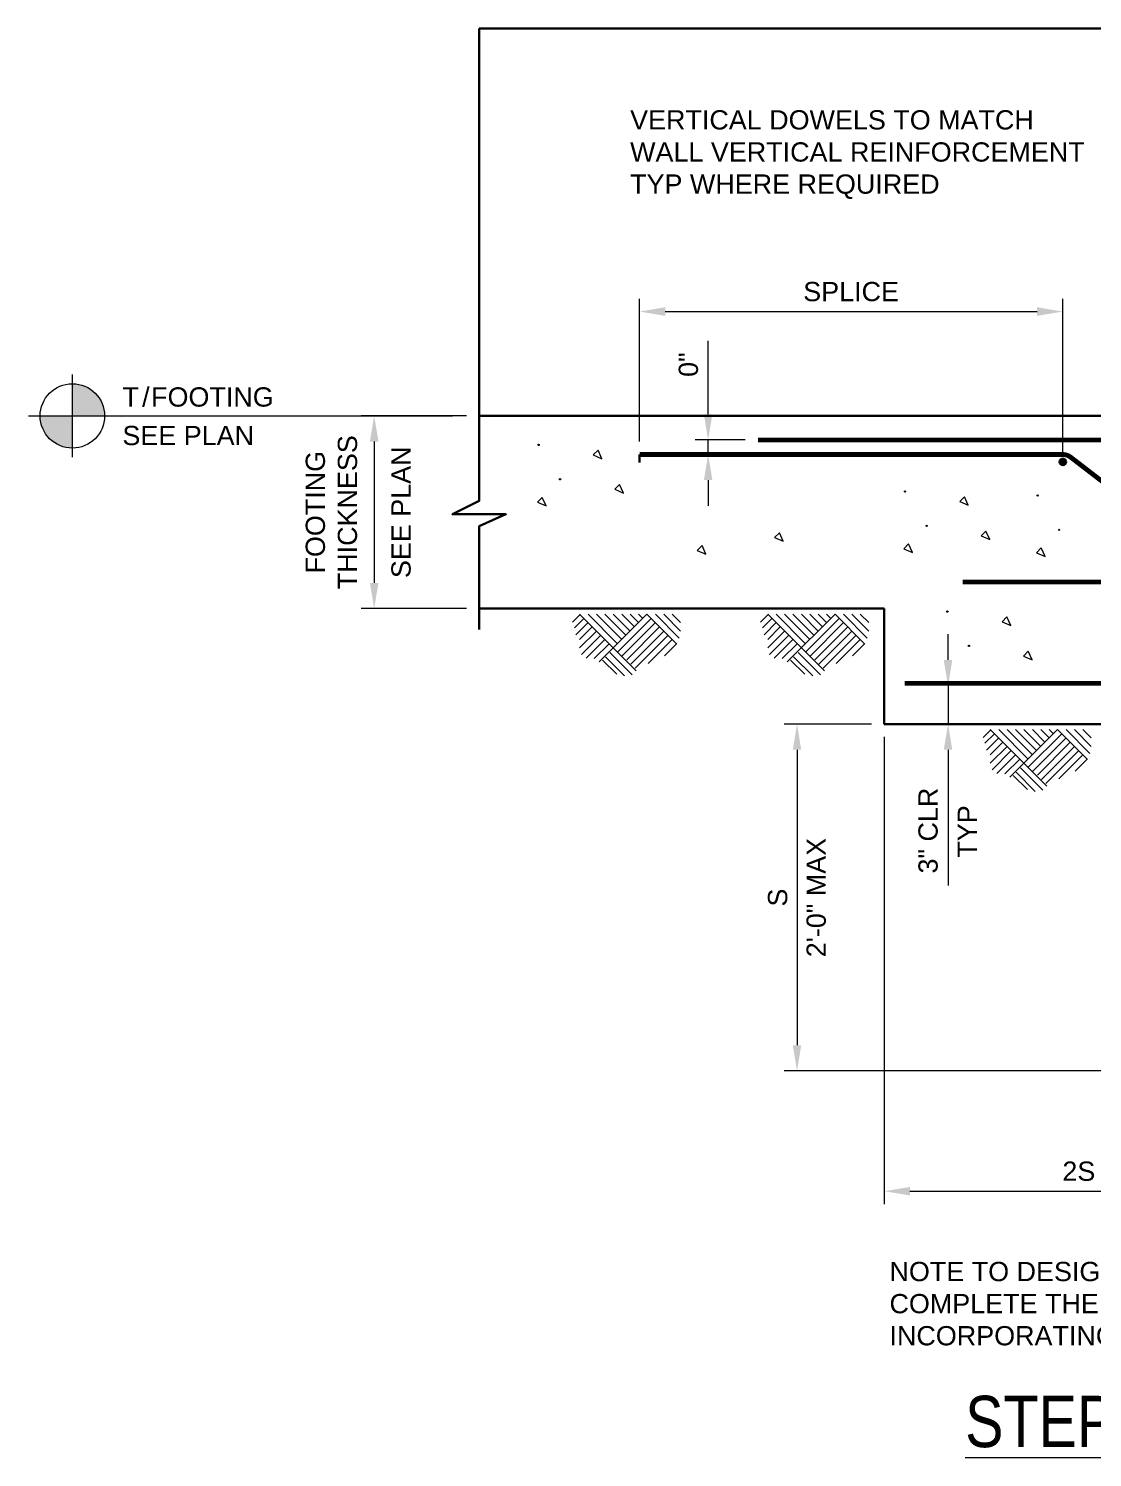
# Model space of a CAD drawing. Header units: inches. Extents: x -236 to -15, y 809 to 925.
# Drawn here: x -235.6 to -152.8, y 808.6 to 919.8 of the extents above; entities that cross this region are included whole.
import ezdxf

# ---------------------------------------------------------------- set-up
doc = ezdxf.new("R2010")
doc.units = ezdxf.units.IN
doc.header["$LTSCALE"] = 5
doc.header["$MEASUREMENT"] = 0
for name, color, linetype, lineweight in [('S-ANNO-DIMS', 1, 'Continuous', 20), ('S-ANNO-TEXT', 7, 'Continuous', 20), ('S-DELT-PATT', 7, 'Continuous', 15), ('S-DETL', 3, 'Continuous', 30)]:
    doc.layers.add(name, color=color, linetype=linetype, lineweight=lineweight)
doc.styles.add('Romans', font='arial.ttf')
doc.dimstyles.get("Standard").update_dxf_attribs({"dimtxt": 0.18, "dimasz": 0.18, "dimexe": 0.18, "dimexo": 0.0625, "dimgap": 0.09, "dimtad": 0, "dimtih": 1, "dimtoh": 1, "dimdec": 4, "dimzin": 0, "dimdsep": 46, "dimtxsty": 'Standard', "dimcen": 0.09, "dimadec": 0, "dimazin": 0, "dimtfac": 1, "dimtdec": 4, "dimtofl": 0, "dimtmove": 0, "dimatfit": 3, "dimfxl": 1, "dimtolj": 1, "dimtzin": 0, "dimarcsym": 0})

# ---------------------------------------------------------------- blocks, each defined once
blk = doc.blocks.new('*D6')
at = {"layer": 'Defpoints', "color": 0, "transparency": 16777216}
for p in [(-168.96, 865.67), (-132.96, 839.67), (-132.96, 829.3)]:
    blk.add_point(p, dxfattribs=at)
at = {"layer": 'S-ANNO-DIMS', "transparency": 16777216}
for p, q in [((-168.96, 864.67), (-168.96, 828.3)), ((-132.96, 838.67), (-132.96, 828.3)), ((-166.96, 829.3), (-134.96, 829.3))]:
    blk.add_line(p, q, dxfattribs=at)
for points in [[(-166.96, 829.63), (-166.96, 828.97), (-168.96, 829.3)], [(-134.96, 829.63), (-134.96, 828.97), (-132.96, 829.3)]]:
    blk.add_solid(points, dxfattribs=at)
at = {"layer": 'S-ANNO-DIMS', "transparency": 16777216, "insert": (-150.96, 830.85), "char_height": 1.5, "attachment_point": 5, "style": 'Romans'}
blk.add_mtext('\\A1;2S - MIN', dxfattribs=at)
blk = doc.blocks.new('*D7')
at = {"layer": 'Defpoints', "color": 0, "transparency": 16777216}
for p in [(-168.96, 865.67), (-175.75, 838.67), (-132.96, 838.67)]:
    blk.add_point(p, dxfattribs=at)
at = {"layer": 'S-ANNO-DIMS', "transparency": 16777216}
for p, q in [((-169.96, 865.67), (-176.75, 865.67)), ((-175.75, 863.67), (-175.75, 840.67)), ((-133.96, 838.67), (-176.75, 838.67))]:
    blk.add_line(p, q, dxfattribs=at)
for points in [[(-176.08, 863.67), (-175.42, 863.67), (-175.75, 865.67)], [(-176.08, 840.67), (-175.42, 840.67), (-175.75, 838.67)]]:
    blk.add_solid(points, dxfattribs=at)
blk = doc.blocks.new('*D9')
at = {"layer": 'Defpoints', "color": 0, "transparency": 16777216}
for p in [(-155.06, 897.79), (-188.01, 886.67), (-155.06, 885.67)]:
    blk.add_point(p, dxfattribs=at)
at = {"layer": 'S-ANNO-DIMS', "transparency": 16777216}
for p, q in [((-188.01, 887.67), (-188.01, 898.79)), ((-155.06, 886.67), (-155.06, 898.79)), ((-186.01, 897.79), (-157.06, 897.79))]:
    blk.add_line(p, q, dxfattribs=at)
for points in [[(-186.01, 898.13), (-186.01, 897.46), (-188.01, 897.79)], [(-157.06, 898.13), (-157.06, 897.46), (-155.06, 897.79)]]:
    blk.add_solid(points, dxfattribs=at)
at = {"layer": 'S-ANNO-DIMS', "transparency": 16777216, "insert": (-171.54, 899.34), "char_height": 1.5, "attachment_point": 5, "style": 'Romans'}
blk.add_mtext('\\A1;SPLICE', dxfattribs=at)
blk = doc.blocks.new('*D1')
at = {"layer": 'Defpoints', "color": 0, "transparency": 16777216}
for p in [(-178.79, 887.8), (-182.67, 886.67), (-178.79, 886.67)]:
    blk.add_point(p, dxfattribs=at)
at = {"layer": 'S-ANNO-DIMS', "transparency": 16777216}
for p, q in [((-182.67, 889.8), (-182.67, 895.52)), ((-179.79, 887.8), (-183.67, 887.8)), ((-182.67, 886.67), (-182.67, 887.8)), ((-179.79, 886.67), (-183.67, 886.67)), ((-182.67, 884.67), (-182.67, 882.67))]:
    blk.add_line(p, q, dxfattribs=at)
for points in [[(-183, 889.8), (-182.34, 889.8), (-182.67, 887.8)], [(-183, 884.67), (-182.34, 884.67), (-182.67, 886.67)]]:
    blk.add_solid(points, dxfattribs=at)
at = {"layer": 'S-ANNO-DIMS', "transparency": 16777216, "insert": (-184.2, 893.66), "char_height": 1.5, "attachment_point": 5, "rotation": 90, "style": 'Romans'}
blk.add_mtext('\\A1;0"', dxfattribs=at)
blk = doc.blocks.new('*D0')
at = {"layer": 'Defpoints', "color": 0, "transparency": 16777216}
for p in [(-200.49, 889.67), (-208.67, 874.67), (-200.49, 874.67)]:
    blk.add_point(p, dxfattribs=at)
at = {"layer": 'S-ANNO-DIMS', "transparency": 16777216}
for p, q in [((-201.49, 889.67), (-209.67, 889.67)), ((-208.67, 887.67), (-208.67, 876.67)), ((-201.49, 874.67), (-209.67, 874.67))]:
    blk.add_line(p, q, dxfattribs=at)
for points in [[(-209, 887.67), (-208.33, 887.67), (-208.67, 889.67)], [(-209, 876.67), (-208.33, 876.67), (-208.67, 874.67)]]:
    blk.add_solid(points, dxfattribs=at)
at = {"layer": 'S-ANNO-DIMS', "transparency": 16777216, "insert": (-211.99, 882.17), "char_height": 1.5, "attachment_point": 5, "rotation": 90, "style": 'Romans'}
blk.add_mtext('\\A1;FOOTING\\PTHICKNESS', dxfattribs=at)
blk = doc.blocks.new('*D3')
at = {"layer": 'Defpoints', "color": 0, "transparency": 16777216}
for p in [(-163.99, 868.67), (-159.99, 868.67), (-156.99, 865.67)]:
    blk.add_point(p, dxfattribs=at)
at = {"layer": 'S-ANNO-DIMS', "transparency": 16777216}
for p, q in [((-163.99, 870.67), (-163.99, 872.67)), ((-163.99, 868.67), (-163.99, 865.67)), ((-163.99, 863.67), (-163.99, 853.1))]:
    blk.add_line(p, q, dxfattribs=at)
for points in [[(-164.33, 870.67), (-163.66, 870.67), (-163.99, 868.67)], [(-164.33, 863.67), (-163.66, 863.67), (-163.99, 865.67)]]:
    blk.add_solid(points, dxfattribs=at)
at = {"layer": 'S-ANNO-DIMS', "transparency": 16777216, "insert": (-165.54, 857.38), "char_height": 1.5, "attachment_point": 5, "rotation": 90, "style": 'Romans'}
blk.add_mtext('\\A1;3" CLR', dxfattribs=at)

msp = doc.modelspace()

# ---------------------------------------------------------------- hatches: boundary and pattern name
at = {"layer": 'S-ANNO-TEXT'}
h = msp.add_hatch(color=256, dxfattribs=at)
h.dxf.hatch_style = 1
h.paths.add_polyline_path([(-232.1641193, 889.6655868), (-229.6562851, 889.6655868, 0.4142135624), (-232.1641193, 892.173421)])
h = msp.add_hatch(color=256, dxfattribs=at)
h.dxf.hatch_style = 1
h.paths.add_polyline_path([(-232.1641193, 887.1577526), (-232.1641193, 889.6655868), (-234.6719535, 889.6655868, 0.4142135624)])
at = {"layer": 'S-DETL'}
h = msp.add_hatch(color=256, dxfattribs=at)
h.dxf.hatch_style = 1
h.paths.add_polyline_path([(-155.3083397, 886.0866109, 0.0947853979), (-155.2906897, 885.9943424), (-154.8259896, 885.9943424, 0.0947853979), (-154.8083397, 886.0866109, 1)])
h.paths.add_polyline_path([(-154.8259896, 885.9943424), (-155.2906897, 885.9943424, 0.6788531939)])

# ---------------------------------------------------------------- linework, layer by layer
at = {"layer": 'S-ANNO-TEXT'}
for p, q in [((-232.1641193, 886.4679716), (-232.1641193, 892.8915406)), ((-235.5733005, 889.6655868), (-202.5774315, 889.6655868)), ((-234.6719535, 889.6655868), (-228.3393243, 889.6514175))]:
    msp.add_line(p, q, dxfattribs=at)
msp.add_circle((-232.1641193, 889.6655868), 2.5078342, dxfattribs=at)
at = {"layer": 'S-DELT-PATT'}
for p, q in [((-192.6422203, 874.1958428), (-193.2265323, 873.6115225)), ((-192.3465942, 873.9002168), (-193.0843402, 873.1624626)), ((-192.0188491, 873.5724717), (-192.9611736, 872.6301391)), ((-188.2608833, 869.8145058), (-192.6743393, 874.2279618)), ((-189.7246337, 871.9337464), (-192.0188491, 874.2279618)), ((-189.3968886, 872.2614914), (-191.363359, 874.2279618)), ((-187.4304182, 874.2279618), (-191.148137, 870.510243)), ((-189.0691436, 872.5892365), (-190.7078689, 874.2279618)), ((-188.7413985, 872.9169816), (-190.0523788, 874.2279618)), ((-187.1026732, 873.9002168), (-189.7122695, 871.2906204)), ((-186.7749281, 873.5724717), (-189.4015754, 870.9458244)), ((-188.4136534, 873.2447266), (-189.3968886, 874.2279618)), ((-188.0859084, 873.5724717), (-188.7413985, 874.2279618)), ((-187.7581633, 873.9002168), (-188.0859084, 874.2279618)), ((-185.1104338, 871.9079774), (-187.4304182, 874.2279618)), ((-184.9190717, 872.3721054), (-186.7749281, 874.2279618)), ((-184.8084577, 872.9169816), (-186.119438, 874.2279618)), ((-184.8084577, 873.5724717), (-185.4639479, 874.2279618)), ((-178.0016007, 874.1958428), (-178.5859128, 873.6115225)), ((-177.7059747, 873.9002168), (-178.4437206, 873.1624626)), ((-177.3782296, 873.5724717), (-178.320554, 872.6301391)), ((-173.6202638, 869.8145058), (-178.0337197, 874.2279618)), ((-175.0840142, 871.9337464), (-177.3782296, 874.2279618)), ((-174.7562691, 872.2614914), (-176.7227395, 874.2279618)), ((-172.7897987, 874.2279618), (-176.5075175, 870.510243)), ((-174.428524, 872.5892365), (-176.0672494, 874.2279618)), ((-174.100779, 872.9169816), (-175.4117592, 874.2279618)), ((-172.4620537, 873.9002168), (-175.07165, 871.2906204)), ((-172.1343086, 873.5724717), (-174.7609559, 870.9458244)), ((-173.7730339, 873.2447266), (-174.7562691, 874.2279618)), ((-173.4452889, 873.5724717), (-174.100779, 874.2279618)), ((-173.1175438, 873.9002168), (-173.4452889, 874.2279618)), ((-170.4698143, 871.9079774), (-172.7897987, 874.2279618)), ((-170.2784522, 872.3721054), (-172.1343086, 874.2279618)), ((-170.1678382, 872.9169816), (-171.4788185, 874.2279618)), ((-170.1678382, 873.5724717), (-170.8233283, 874.2279618)), ((-191.6911041, 873.2447266), (-192.6743393, 872.2614914)), ((-191.363359, 872.9169816), (-192.6743393, 871.6060013)), ((-191.035614, 872.5892365), (-192.5234782, 871.1013722)), ((-190.7078689, 872.2614914), (-192.1616313, 870.8077209)), ((-186.4471831, 873.2447266), (-189.0056348, 870.6862667)), ((-186.119438, 872.9169816), (-188.6949406, 870.3414789)), ((-185.7916929, 872.5892365), (-188.3501446, 870.0307766)), ((-185.4639479, 872.2614914), (-187.3404768, 870.3849543)), ((-177.0504846, 873.2447266), (-178.0337197, 872.2614914)), ((-176.7227395, 872.9169816), (-178.0337197, 871.6060013)), ((-176.3949944, 872.5892365), (-177.8828587, 871.1013722)), ((-176.0672494, 872.2614914), (-177.5210118, 870.8077209)), ((-171.8065635, 873.2447266), (-174.3650152, 870.6862667)), ((-171.4788185, 872.9169816), (-174.0543211, 870.3414789)), ((-171.1510734, 872.5892365), (-173.7095251, 870.0307766)), ((-170.8233283, 872.2614914), (-172.6998573, 870.3849543)), ((-190.3801238, 871.9337464), (-191.5440694, 870.7697926)), ((-188.5724295, 869.5029514), (-190.3113301, 871.241852)), ((-185.1362028, 871.9337464), (-186.0750941, 870.9948551)), ((-175.7395043, 871.9337464), (-176.9034499, 870.7697926)), ((-173.93181, 869.5029514), (-175.6707106, 871.241852)), ((-170.4955833, 871.9337464), (-171.4344746, 870.9948551)), ((-189.7828412, 869.554096), (-190.8909637, 870.6622184)), ((-189.169114, 869.4177131), (-190.6522915, 870.9008906)), ((-175.1422217, 869.554096), (-176.2503441, 870.6622184)), ((-174.5284945, 869.4177131), (-176.011672, 870.9008906)), ((-160.6737715, 865.2147882), (-161.2580836, 864.6304679)), ((-160.3781454, 864.9191621), (-161.1158914, 864.181408)), ((-160.0504004, 864.5914171), (-160.9927248, 863.6490845)), ((-156.2924345, 860.8334512), (-160.7058905, 865.2469072)), ((-157.7561849, 862.9526917), (-160.0504004, 865.2469072)), ((-157.4284398, 863.2804368), (-159.3949102, 865.2469072)), ((-155.4619695, 865.2469072), (-159.1796882, 861.5291884)), ((-157.1006948, 863.6081819), (-158.7394201, 865.2469072)), ((-156.7729497, 863.9359269), (-158.08393, 865.2469072)), ((-155.1342244, 864.9191621), (-157.7438207, 862.3095658)), ((-154.8064793, 864.5914171), (-157.4331266, 861.9647698)), ((-156.4452047, 864.263672), (-157.4284398, 865.2469072)), ((-156.1174596, 864.5914171), (-156.7729497, 865.2469072)), ((-155.7897145, 864.9191621), (-156.1174596, 865.2469072)), ((-153.1419851, 862.9269228), (-155.4619695, 865.2469072)), ((-152.9506229, 863.3910508), (-154.8064793, 865.2469072)), ((-152.840009, 863.9359269), (-154.1509892, 865.2469072)), ((-152.840009, 864.5914171), (-153.4954991, 865.2469072)), ((-159.7226553, 864.263672), (-160.7058905, 863.2804368)), ((-159.3949102, 863.9359269), (-160.7058905, 862.6249467)), ((-159.0671652, 863.6081819), (-160.5550294, 862.1203176)), ((-154.4787343, 864.263672), (-157.037186, 861.7052121)), ((-154.1509892, 863.9359269), (-156.7264919, 861.3604243)), ((-153.8232441, 863.6081819), (-156.3816959, 861.049722)), ((-158.7394201, 863.2804368), (-160.1931825, 861.8266662)), ((-158.411675, 862.9526917), (-159.5756207, 861.7887379)), ((-156.6039808, 860.5218967), (-158.3428814, 862.2607973)), ((-153.4954991, 863.2804368), (-155.372028, 861.4038997)), ((-153.167754, 862.9526917), (-154.1066453, 862.0138005)), ((-157.8143924, 860.5730414), (-158.9225149, 861.6811638)), ((-157.2006652, 860.4366584), (-158.6838427, 861.919836))]:
    msp.add_line(p, q, dxfattribs=at)
at = {"layer": 'S-DELT-PATT', "flags": 128}
for points in [[(-195.8151429, 887.4104733, -1), (-195.9188229, 887.4104733, -1)], [(-194.1423789, 884.7362102, -1), (-194.2460589, 884.7362102, -1)], [(-167.2860762, 883.7846733, -1), (-167.3897562, 883.7846733, -1)], [(-156.9630501, 883.4721043, -1), (-157.0667301, 883.4721043, -1)], [(-165.6133122, 881.1104102, -1), (-165.7169922, 881.1104102, -1)], [(-155.2902861, 880.7978412, -1), (-155.3939661, 880.7978412, -1)], [(-163.9886436, 874.4302764, -1), (-164.0923236, 874.4302764, -1)], [(-162.3158796, 871.7560133, -1), (-162.4195596, 871.7560133, -1)]]:
    msp.add_lwpolyline(points, format="xyb", close=True, dxfattribs=at)
for points in [[(-191.6167633, 886.6267723), (-190.9425003, 886.339122), (-191.2418706, 887.001665)], [(-189.9439993, 883.9525092), (-189.2697363, 883.6648589), (-189.5691066, 884.3274019)], [(-163.0876966, 883.0009722), (-162.4134336, 882.7133219), (-162.7128039, 883.375865)], [(-195.9659406, 882.9496588), (-195.2916776, 882.6620085), (-195.5910479, 883.3245515)], [(-177.4938196, 880.2016816), (-176.8195566, 879.9140312), (-177.1189269, 880.5765743)], [(-161.4149326, 880.3267091), (-160.7406696, 880.0390588), (-161.0400399, 880.7016019)], [(-183.5157609, 879.1988312), (-182.8414979, 878.9111809), (-183.1408682, 879.5737239)], [(-167.4368739, 879.3238588), (-166.7626109, 879.0362085), (-167.0619812, 879.6987515)], [(-157.1138479, 879.0112898), (-156.4395849, 878.7236395), (-156.7389551, 879.3861825)], [(-159.790264, 873.6465753), (-159.116001, 873.358925), (-159.4153713, 874.021468)], [(-158.1175, 870.9723122), (-157.443237, 870.6846619), (-157.7426073, 871.3472049)]]:
    msp.add_lwpolyline(points, close=True, dxfattribs=at)
at = {"layer": 'S-DETL'}
for p, q in [((-52.3465047, 919.8278124), (-200.4911562, 919.8278124)), ((-126.9558789, 889.6655868), (-200.4911562, 889.6655868)), ((-200.4911562, 887.7985165), (-200.4911562, 887.1735165)), ((-188.0082074, 886.0405868), (-188.0082074, 886.6655868)), ((-168.9558789, 874.6655868), (-200.4911562, 874.6655868)), ((-168.9558789, 874.6655868), (-168.9558789, 865.6655868)), ((-132.9558789, 865.6655868), (-168.9558789, 865.6655868))]:
    msp.add_line(p, q, dxfattribs=at)
at = {"layer": 'S-DETL', "linetype": 'Continuous'}
msp.add_lwpolyline([(-200.4911562, 919.8278124), (-200.4911562, 883.0519991), (-202.5760016, 882.0095764), (-198.4063108, 882.0095764), (-200.4911562, 881.0933517), (-200.4911562, 873.0317391)], dxfattribs=at)
at = {"layer": 'S-DETL', "const_width": 0.375}
for points in [[(-129.9553673, 852.2251355), (-129.9553673, 884.7985165, 0.4142135624), (-132.9553673, 887.7985165), (-178.7886979, 887.7985165)], [(-188.0082074, 886.6655868), (-155.0625735, 886.6655868, -0.1654050577), (-154.4528722, 886.4582181), (-95.7385771, 841.2944938, 0.1654050577), (-95.1288758, 841.0871251), (-71.673022, 841.0871251)], [(-93.9558789, 842.2552005), (-93.9558789, 865.8530868, 0.4142135624), (-96.9558789, 868.8530868), (-167.3571422, 868.8530868)]]:
    msp.add_lwpolyline(points, format="xyb", dxfattribs=at)
msp.add_lwpolyline([(-52.3465047, 876.7400222), (-162.8642698, 876.7400222)], dxfattribs=at)
at = {"layer": 'S-DETL'}
msp.add_circle((-155.0583397, 886.0866109), 0.25, dxfattribs=at)

# ---------------------------------------------------------------- texts
at = {"layer": 'S-ANNO-DIMS', "insert": (-206.5688186, 882.1655868), "char_height": 1.499999989, "attachment_point": 5, "rotation": 90, "style": 'Romans'}
msp.add_mtext('\\A1;SEE PLAN', dxfattribs=at)
at = {"layer": 'S-ANNO-DIMS', "insert": (-163.2421222, 859.3487383), "char_height": 1.49999999, "width": 35.703847172, "attachment_point": 3, "rotation": 90, "style": 'Romans'}
msp.add_mtext('TYP', dxfattribs=at)
at = {"layer": 'S-ANNO-DIMS', "insert": (-175.7507639, 852.1655868), "char_height": 1.49999999, "attachment_point": 5, "rotation": 90, "line_spacing_factor": 1.2, "style": 'Romans'}
msp.add_mtext('S\\P2\'-0" MAX', dxfattribs=at)
at = {"layer": 'S-ANNO-TEXT', "style": 'Romans', "width": 0.8}
msp.add_text('%%USTEP FOOTING DETAIL - OPTION 1', height=4, dxfattribs=at).set_placement((-162.6597016, 809.3724117))
at = {"layer": 'S-ANNO-TEXT', "char_height": 1.499999989, "attachment_point": 1, "style": 'Romans'}
for s, insert in [('VERTICAL DOWELS TO MATCH \\PWALL VERTICAL REINFORCEMENT \\PTYP WHERE REQUIRED', (-188.7442355, 913.4708961)), ('NOTE TO DESIGN PROFESSIONAL: \\PCOMPLETE THE ATTACHED CHECKLIST AND MODIFY DETAIL AS REQUIRED BEFORE \\PINCORPORATING THIS DETAIL INTO PROJECT CONSTRUCTION DOCUMENTS', (-168.5516865, 823.7987419))]:
    msp.add_mtext(s, dxfattribs=dict(at, insert=insert))
at = {"layer": 'S-ANNO-TEXT', "insert": (-228.2690965, 889.6330646), "char_height": 1.499999989, "attachment_point": 4, "line_spacing_factor": 1.2, "style": 'Romans'}
msp.add_mtext('{\\T1.2;T/}FOOTING\\PSEE PLAN', dxfattribs=at)

# ---------------------------------------------------------------- dimensions: what is measured, and where the dimension line sits
at = {"layer": 'S-ANNO-DIMS'}
for base, p1, p2, text, picture, middle in [((-155.0625735, 897.7934245), (-188.0082074, 886.6655868), (-155.0625735, 885.6655868), 'SPLICE', '*D9', (-171.5353905, 897.7934245)), ((-132.9558789, 829.3014362), (-168.9558789, 865.6655868), (-132.9558789, 839.6655868), '2S - MIN', '*D6', (-150.9558789, 829.3014362))]:
    dim = msp.add_linear_dim(base=base, p1=p1, p2=p2, text=text, dimstyle='Standard', override={"dimscale": 16, "dimtxt": 0.09375, "dimasz": 0.125, "dimexe": 0.0625, "dimgap": 0.0625, "dimtih": 0, "dimtoh": 0, "dimdec": 5, "dimlfac": 1, "dimrnd": 0.03125, "dimzin": 7, "dimlunit": 4, "dimtxsty": 'Romans', "dimcen": 0.125, "dimclrd": 256, "dimclre": 256, "dimclrt": 256, "dimadec": 4, "dimtdec": 5, "dimtofl": 1, "dimtvp": 1, "dimfrac": 2, "dimtzin": 3, "dimlwd": 65535, "dimlwe": 65535}, dxfattribs=at)
    dim.commit()
    dim.dimension.update_dxf_attribs({"geometry": picture, "text_midpoint": middle, "dimtype": 128})
for base, p1, p2, angle, text, override, picture, middle in [((-182.6695171, 886.6655868), (-178.7886979, 887.7985165), (-178.7886979, 886.6655868), 270, '0"', {"dimscale": 16, "dimtxt": 0.09375, "dimasz": 0.125, "dimexe": 0.0625, "dimgap": 0.0625, "dimtih": 0, "dimtoh": 0, "dimdec": 5, "dimlfac": 1, "dimrnd": 0.03125, "dimzin": 7, "dimlunit": 4, "dimtxsty": 'Romans', "dimcen": 0.125, "dimclrd": 256, "dimclre": 256, "dimclrt": 256, "dimadec": 4, "dimtdec": 5, "dimtofl": 1, "dimtvp": 1, "dimfrac": 2, "dimtzin": 3, "dimlwd": 65535, "dimlwe": 65535}, '*D1', (-182.6695171, 893.660556)), ((-208.6650455, 874.6655868), (-200.4911562, 889.6655868), (-200.4911562, 874.6655868), 270, 'FOOTING\\PTHICKNESS', {"dimscale": 16, "dimtxt": 0.09375, "dimasz": 0.125, "dimexe": 0.0625, "dimgap": 0, "dimtih": 0, "dimtoh": 0, "dimdec": 5, "dimlfac": 1, "dimrnd": 0.03125, "dimzin": 7, "dimlunit": 4, "dimtxsty": 'Romans', "dimcen": 0.125, "dimclrd": 256, "dimclre": 256, "dimclrt": 256, "dimadec": 4, "dimtdec": 5, "dimtofl": 1, "dimtmove": 2, "dimtvp": 1, "dimfrac": 2, "dimtzin": 3, "dimlwd": 65535, "dimlwe": 65535}, '*D0', (-211.991435, 882.1655868)), ((-163.9921222, 868.6655868), (-156.9921222, 865.6655868), (-159.9921222, 868.6655868), 90, '3" CLR', {"dimscale": 16, "dimtxt": 0.09375, "dimasz": 0.125, "dimexe": 0.0625, "dimgap": 0.0625, "dimtih": 0, "dimtoh": 0, "dimdec": 5, "dimlfac": 1, "dimrnd": 0.03125, "dimzin": 7, "dimlunit": 4, "dimtxsty": 'Romans', "dimcen": 0.125, "dimse1": 1, "dimse2": 1, "dimclrd": 256, "dimclre": 256, "dimclrt": 256, "dimadec": 4, "dimtdec": 5, "dimtofl": 1, "dimtvp": 1, "dimfrac": 2, "dimtzin": 3, "dimlwd": 65535, "dimlwe": 65535}, '*D3', (-163.9921222, 857.3811394)), ((-175.7507639, 838.6655868), (-168.9558789, 865.6655868), (-132.9558789, 838.6655868), 270, ' ', {"dimscale": 16, "dimtxt": 0.09375, "dimasz": 0.125, "dimexe": 0.0625, "dimgap": 0.0625, "dimtih": 0, "dimtoh": 0, "dimdec": 5, "dimlfac": 1, "dimrnd": 0.03125, "dimzin": 7, "dimlunit": 4, "dimtxsty": 'Romans', "dimcen": 0.125, "dimclrd": 256, "dimclre": 256, "dimclrt": 256, "dimadec": 4, "dimtdec": 5, "dimtofl": 1, "dimtvp": 1, "dimfrac": 2, "dimtzin": 3, "dimlwd": 65535, "dimlwe": 65535}, '*D7', (-175.7507639, 852.1655868))]:
    dim = msp.add_linear_dim(base=base, p1=p1, p2=p2, angle=angle, text=text, dimstyle='Standard', override=override, dxfattribs=at)
    dim.commit()
    dim.dimension.update_dxf_attribs({"geometry": picture, "text_midpoint": middle, "dimtype": 128})

doc.saveas('drawing.dxf')
